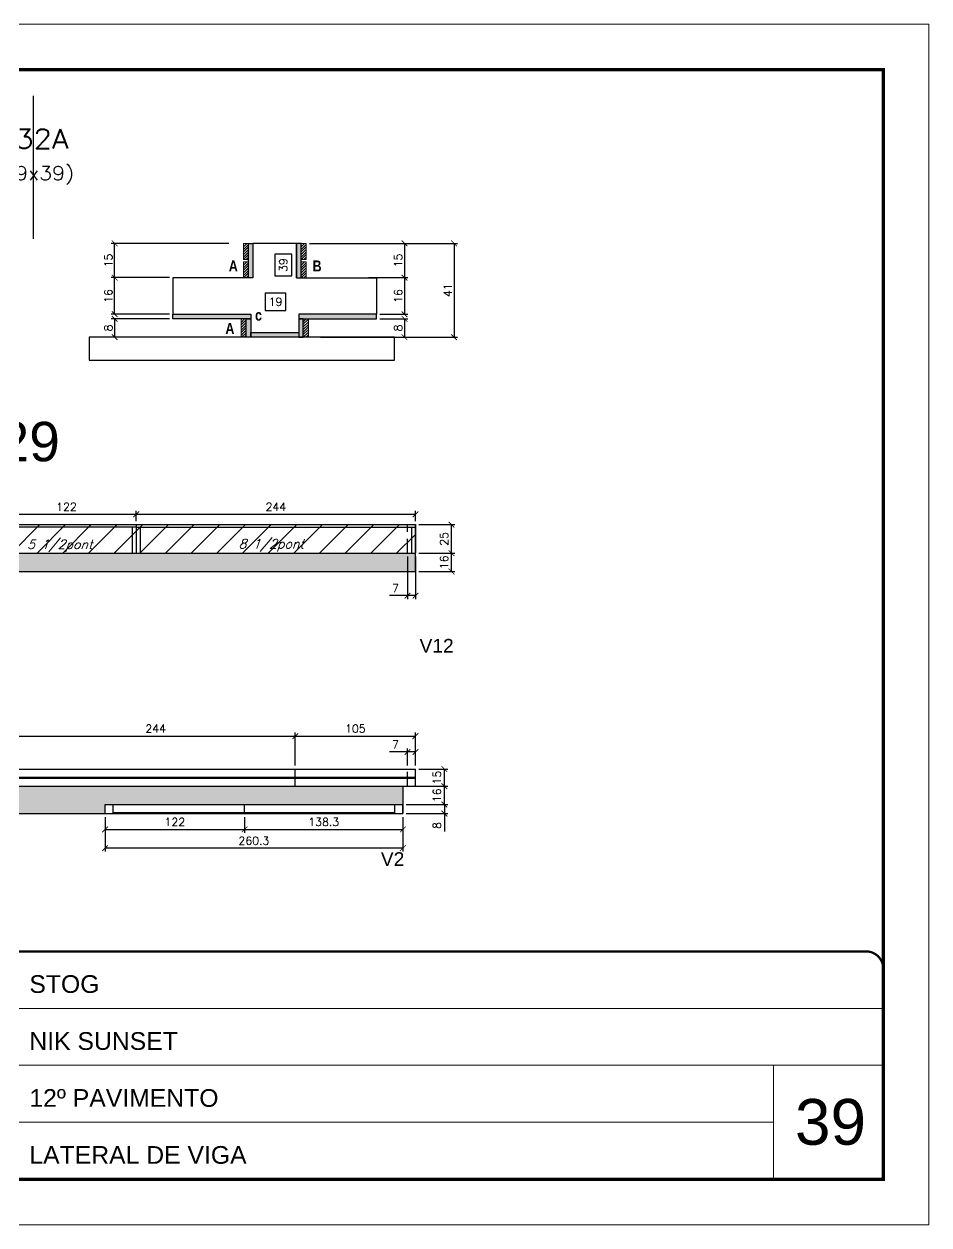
# Model space of a CAD drawing. Extents: x -10448 to -1189, y -11772 to 17235.
# Drawn here: x -6584 to -5793, y 5457 to 6507 of the extents above; entities that cross this region are included whole.
import ezdxf
from ezdxf.enums import TextEntityAlignment as Align

# ---------------------------------------------------------------- set-up
doc = ezdxf.new("R2010")
doc.units = 0
for name, pattern in [('CONTINUO', [0]), ('DASHED', [0.75, 0.5, -0.25]), ('HIDDEN', [0.375, 0.25, -0.125])]:
    doc.linetypes.add(name, pattern=pattern)
for name, color, linetype in [('5', 5, 'Continuous'), ('barrote', 251, 'Continuous'), ('COTA', 241, 'Continuous'), ('Cota Seção (2x)', 4, 'Continuous'), ('detalhes', 4, 'Continuous'), ('Painéis', 200, 'Continuous'), ('PONTALETE', 7, 'Continuous'), ('Reaproveitamento', 251, 'Continuous'), ('SARR_2.2x7', 40, 'Continuous'), ('SARR_3.5x7', 81, 'Continuous'), ('texto', 7, 'Continuous'), ('Texto de Titulo', 7, 'Continuous'), ('Texto Qtd Sarr', 242, 'Continuous')]:
    doc.layers.add(name, color=color, linetype=linetype)
for name, color, linetype, lineweight in [('CARIMBO', 255, 'Continuous', 9), ('CONCRETO', 251, 'Continuous', 25), ('Folhas', 255, 'Continuous', 9), ('Hachura', 251, 'Continuous', 9), ('Madeira', 126, 'Continuous', 18), ('SARRAFO DE PRESSAO', 251, 'DASHED', 9), ('Texto Seção', 7, 'Continuous', 15)]:
    doc.layers.add(name, color=color, linetype=linetype, lineweight=lineweight)
doc.styles.add('ARIAL', font='arial.ttf')
doc.styles.add('Romans', font='romans.shx')
doc.styles.get("Standard").update_dxf_attribs({"font": 'arial.ttf'})
doc.styles.add('TECNICA', font='techb___.ttf', dxfattribs={"height": 10})
doc.dimstyles.new('Cota Paínel', dxfattribs={"dimtxt": 7, "dimasz": 5, "dimexe": 3, "dimexo": 3, "dimgap": 3, "dimtad": 1, "dimdec": 1, "dimzin": 12, "dimdsep": 46, "dimtxsty": 'Romans', "dimblk": 'ARCHTICK', "dimcen": 0, "dimclrd": 4, "dimclre": 4, "dimclrt": 1, "dimadec": 1, "dimazin": 3, "dimtfac": 1, "dimtdec": 1, "dimtmove": 0, "dimatfit": 3, "dimldrblk": 'OBLIQUE', "dimfxl": 1, "dimtolj": 1, "dimtzin": 12, "dimarcsym": 0})
doc.dimstyles.new('Cota Seção (2x)', dxfattribs={"dimtxt": 7, "dimasz": 5, "dimexe": 3, "dimexo": 3, "dimgap": 2, "dimtad": 3, "dimdec": 1, "dimlfac": 0.5, "dimzin": 12, "dimdsep": 46, "dimtxsty": 'Romans', "dimblk": 'ARCHTICK', "dimcen": 0, "dimclrd": 4, "dimclre": 4, "dimclrt": 1, "dimadec": 1, "dimazin": 3, "dimtfac": 1, "dimtdec": 1, "dimtmove": 0, "dimatfit": 3, "dimldrblk": 'OBLIQUE', "dimfxl": 1, "dimtolj": 1, "dimtzin": 12, "dimarcsym": 0})
doc.dimstyles.new('Cota Seção interna', dxfattribs={"dimtxt": 7, "dimasz": 6, "dimexe": 0.18, "dimexo": 2, "dimgap": -4, "dimtad": 3, "dimdec": 1, "dimlfac": 0.5, "dimzin": 12, "dimdsep": 46, "dimtxsty": 'Romans', "dimblk": 'ARCHTICK', "dimcen": 0.09, "dimse1": 1, "dimse2": 1, "dimsd1": 1, "dimsd2": 1, "dimclrd": 180, "dimclre": 5, "dimclrt": 1, "dimadec": 0, "dimazin": 3, "dimtfac": 1, "dimtdec": 1, "dimtofl": 0, "dimtmove": 0, "dimatfit": 3, "dimldrblk": 'ARCHTICK', "dimfxl": 1, "dimtolj": 1, "dimtzin": 0, "dimarcsym": 0})
pattern_1 = [(45, (1913.133, 28994.1256), (-1.12253202, 1.12253202), [])]

# ---------------------------------------------------------------- blocks, each defined once
blk = doc.blocks.new('9999999999')
at = {"color": 30, "linetype": 'CONTINUO'}
for p, q in [((98564.6, 34379.6), (99584, 34379.6)), ((98564.6, 34329.8), (99488, 34329.8)), ((99584, 34329.8), (99488, 34329.8)), ((99488, 34329.8), (99488, 34230.2)), ((98564.6, 34280), (99488, 34280))]:
    blk.add_line(p, q, dxfattribs=at)
at = {"color": 30, "linetype": 'CONTINUO', "const_width": 2}
blk.add_lwpolyline([(99584, 34230.2), (99584, 34414.4, 0.414214), (99569, 34429.4), (98229, 34429.4, 0.414214), (98214, 34414.4), (98214, 34245.2, 0.414214), (98229, 34230.2), (99584, 34230.2)], format="xyb", dxfattribs=at)
at = {"layer": 'Folhas'}
blk.add_lwpolyline([(98139, 34190.2), (99624, 34190.2), (99624, 35240.2), (98139, 35240.2)], close=True, dxfattribs=at)
at = {"layer": 'Folhas', "color": 30, "const_width": 3}
blk.add_lwpolyline([(98214, 34230.2), (99584, 34230.2), (99584, 35200.2), (98214, 35200.2)], close=True, dxfattribs=at)
at = {"color": 7, "linetype": 'Continuous', "ltscale": 5, "style": 'ARIAL'}
for s, height, p in [('STOG', 15.48, (98837.7, 34393.1)), ('NIK SUNSET', 15.48, (98837.7, 34343.3)), ('12º PAVIMENTO', 15.483, (98837.7, 34293.5)), ('LATERAL DE VIGA', 15.483, (98837.7, 34243.7))]:
    blk.add_text(s, height=height, dxfattribs=at).set_placement(p)
blk = doc.blocks.new('titulo1')
at = {"layer": 'Defpoints', "color": 252, "linetype": 'HIDDEN', "ltscale": 2}
blk.add_line((0, 0), (0, 125), dxfattribs=at)
at = {"layer": 'Defpoints', "style": 'Romans', "oblique": 15}
blk.add_attdef('FOLHA', text='', height=10, dxfattribs=at).set_placement((0, 15.6), align=Align.MIDDLE_CENTER)
at = {"layer": 'Texto Qtd Sarr', "color": 3, "style": 'Romans', "oblique": 15}
for tag, height, p in [('TITULO', 17, (0, 71.4)), ('SEÇÃO', 12, (0, 41.5))]:
    blk.add_attdef(tag, text='', height=height, dxfattribs=at).set_placement(p, align=Align.MIDDLE_CENTER)
blk = doc.blocks.new('_ArchTick')
at = {"color": 0, "linetype": 'ByBlock', "const_width": 0.15}
blk.add_lwpolyline([(-0.5, -0.5), (0.5, 0.5)], dxfattribs=at)
blk = doc.blocks.new('*D1158')
at = {"layer": 'COTA', "color": 4, "lineweight": -2, "transparency": 16777216}
for p, q in [((-6334.7, 6315.3), (-6248.7, 6315.3)), ((-6251.7, 6315.3), (-6251.7, 6285.3)), ((-6283.1, 6285.3), (-6248.7, 6285.3))]:
    blk.add_line(p, q, dxfattribs=at)
at = {"layer": 'Defpoints', "color": 0, "transparency": 16777216}
for p in [(-6337.7, 6315.3), (-6286.1, 6285.3), (-6251.7, 6285.3)]:
    blk.add_point(p, dxfattribs=at)
at = {"layer": 'COTA', "color": 4, "lineweight": -2, "transparency": 16777216, "xscale": 5, "yscale": 5, "zscale": 5}
for p, rotation in [((-6251.7, 6315.3), 90), ((-6251.7, 6285.3), 270)]:
    blk.add_blockref('_ArchTick', p, dxfattribs=dict(at, rotation=rotation))
at = {"layer": 'COTA', "color": 1, "transparency": 16777216, "insert": (-6257.2, 6300.3), "char_height": 7, "attachment_point": 5, "rotation": 90, "style": 'Romans'}
blk.add_mtext('\\A1;15', dxfattribs=at)
blk = doc.blocks.new('_Oblique')
at = {"color": 0, "linetype": 'ByBlock', "lineweight": -2}
blk.add_line((-0.5, -0.5), (0.5, 0.5), dxfattribs=at)
blk = doc.blocks.new('*D1160')
at = {"layer": 'COTA', "color": 4, "lineweight": -2, "transparency": 16777216}
for p, q in [((-6283.1, 6285.3), (-6248.7, 6285.3)), ((-6251.7, 6285.3), (-6251.7, 6253.3)), ((-6273.1, 6253.3), (-6248.7, 6253.3))]:
    blk.add_line(p, q, dxfattribs=at)
at = {"layer": 'Defpoints', "color": 0, "transparency": 16777216}
for p in [(-6286.1, 6285.3), (-6276.1, 6253.3), (-6251.7, 6253.3)]:
    blk.add_point(p, dxfattribs=at)
at = {"layer": 'COTA', "color": 4, "lineweight": -2, "transparency": 16777216, "xscale": 5, "yscale": 5, "zscale": 5}
for p, rotation in [((-6251.7, 6285.3), 90), ((-6251.7, 6253.3), 270)]:
    blk.add_blockref('_ArchTick', p, dxfattribs=dict(at, rotation=rotation))
at = {"layer": 'COTA', "color": 1, "transparency": 16777216, "insert": (-6257.2, 6269.3), "char_height": 7, "attachment_point": 5, "rotation": 90, "style": 'Romans'}
blk.add_mtext('\\A1;16', dxfattribs=at)
blk = doc.blocks.new('*D1159')
at = {"layer": 'COTA', "color": 4, "lineweight": -2, "transparency": 16777216}
for p, q in [((-6334.7, 6315.3), (-6205.4, 6315.3)), ((-6208.4, 6315.3), (-6208.4, 6233.3)), ((-6325.1, 6233.3), (-6205.4, 6233.3))]:
    blk.add_line(p, q, dxfattribs=at)
at = {"layer": 'Defpoints', "color": 0, "transparency": 16777216}
for p in [(-6337.7, 6315.3), (-6328.1, 6233.3), (-6208.4, 6233.3)]:
    blk.add_point(p, dxfattribs=at)
at = {"layer": 'COTA', "color": 4, "lineweight": -2, "transparency": 16777216, "xscale": 5, "yscale": 5, "zscale": 5}
for p, rotation in [((-6208.4, 6315.3), 90), ((-6208.4, 6233.3), 270)]:
    blk.add_blockref('_ArchTick', p, dxfattribs=dict(at, rotation=rotation))
at = {"layer": 'COTA', "color": 1, "transparency": 16777216, "insert": (-6213.9, 6274.3), "char_height": 7, "attachment_point": 5, "rotation": 90, "style": 'Romans'}
blk.add_mtext('\\A1;41', dxfattribs=at)
blk = doc.blocks.new('*D1161')
at = {"layer": 'Cota Seção (2x)', "color": 180, "lineweight": -2, "transparency": 16777216}
for p, q in [((-6350.1, 6305.8), (-6365.1, 6305.8)), ((-6365.1, 6305.8), (-6365.1, 6286.8)), ((-6350.1, 6286.8), (-6350.1, 6305.8)), ((-6365.1, 6286.8), (-6350.1, 6286.8))]:
    blk.add_line(p, q, dxfattribs=at)
at = {"layer": 'Defpoints', "color": 0, "transparency": 16777216}
for p in [(-6346.1, 6315.3), (-6386.1, 6237.3), (-6346.1, 6237.3)]:
    blk.add_point(p, dxfattribs=at)
at = {"layer": 'Cota Seção (2x)', "color": 1, "transparency": 16777216, "insert": (-6357.6, 6296.3), "char_height": 7, "attachment_point": 5, "rotation": 90, "style": 'Romans'}
blk.add_mtext('\\A1;39', dxfattribs=at)
blk = doc.blocks.new('*D1162')
at = {"layer": 'Cota Seção (2x)', "color": 180, "lineweight": -2, "transparency": 16777216}
for p, q in [((-6355.4, 6271.7), (-6373.4, 6271.7)), ((-6373.4, 6271.7), (-6373.4, 6256.7)), ((-6355.4, 6256.7), (-6355.4, 6271.7)), ((-6373.4, 6256.7), (-6355.4, 6256.7))]:
    blk.add_line(p, q, dxfattribs=at)
at = {"layer": 'Defpoints', "color": 0, "transparency": 16777216}
for p in [(-6384.1, 6315.3), (-6346.1, 6315.3), (-6346.1, 6252.7)]:
    blk.add_point(p, dxfattribs=at)
at = {"layer": 'Cota Seção (2x)', "color": 1, "transparency": 16777216, "insert": (-6364.4, 6264.2), "char_height": 7, "attachment_point": 5, "style": 'Romans'}
blk.add_mtext('\\A1;19', dxfattribs=at)
blk = doc.blocks.new('*D1163')
at = {"layer": 'COTA', "color": 4, "lineweight": -2, "transparency": 16777216}
for p, q in [((-6457.1, 6285.3), (-6508, 6285.3)), ((-6505, 6253.3), (-6505, 6285.3)), ((-6457.1, 6253.3), (-6508, 6253.3))]:
    blk.add_line(p, q, dxfattribs=at)
at = {"layer": 'Defpoints', "color": 0, "transparency": 16777216}
for p in [(-6505, 6285.3), (-6454.1, 6285.3), (-6454.1, 6253.3)]:
    blk.add_point(p, dxfattribs=at)
at = {"layer": 'COTA', "color": 4, "lineweight": -2, "transparency": 16777216, "xscale": 5, "yscale": 5, "zscale": 5}
for p, rotation in [((-6505, 6285.3), 90), ((-6505, 6253.3), 270)]:
    blk.add_blockref('_ArchTick', p, dxfattribs=dict(at, rotation=rotation))
at = {"layer": 'COTA', "color": 1, "transparency": 16777216, "insert": (-6510.5, 6269.3), "char_height": 7, "attachment_point": 5, "rotation": 90, "style": 'Romans'}
blk.add_mtext('\\A1;16', dxfattribs=at)
blk = doc.blocks.new('*D1164')
at = {"layer": 'COTA', "color": 4, "lineweight": -2, "transparency": 16777216}
for p, q in [((-6405.1, 6315.3), (-6508, 6315.3)), ((-6505, 6285.3), (-6505, 6315.3)), ((-6457.1, 6285.3), (-6508, 6285.3))]:
    blk.add_line(p, q, dxfattribs=at)
at = {"layer": 'Defpoints', "color": 0, "transparency": 16777216}
for p in [(-6505, 6315.3), (-6402.1, 6315.3), (-6454.1, 6285.3)]:
    blk.add_point(p, dxfattribs=at)
at = {"layer": 'COTA', "color": 4, "lineweight": -2, "transparency": 16777216, "xscale": 5, "yscale": 5, "zscale": 5}
for p, rotation in [((-6505, 6315.3), 90), ((-6505, 6285.3), 270)]:
    blk.add_blockref('_ArchTick', p, dxfattribs=dict(at, rotation=rotation))
at = {"layer": 'COTA', "color": 1, "transparency": 16777216, "insert": (-6510.5, 6300.3), "char_height": 7, "attachment_point": 5, "rotation": 90, "style": 'Romans'}
blk.add_mtext('\\A1;15', dxfattribs=at)
blk = doc.blocks.new('*D1165')
at = {"layer": 'COTA', "color": 4, "lineweight": -2, "transparency": 16777216}
for p, q in [((-6457.1, 6249.3), (-6508, 6249.3)), ((-6505, 6249.3), (-6505, 6233.3)), ((-6457.1, 6233.3), (-6508, 6233.3))]:
    blk.add_line(p, q, dxfattribs=at)
at = {"layer": 'Defpoints', "color": 0, "transparency": 16777216}
for p in [(-6454.1, 6249.3), (-6505, 6233.3), (-6454.1, 6233.3)]:
    blk.add_point(p, dxfattribs=at)
at = {"layer": 'COTA', "color": 4, "lineweight": -2, "transparency": 16777216, "xscale": 5, "yscale": 5, "zscale": 5}
for p, rotation in [((-6505, 6249.3), 90), ((-6505, 6233.3), 270)]:
    blk.add_blockref('_ArchTick', p, dxfattribs=dict(at, rotation=rotation))
at = {"layer": 'COTA', "color": 1, "transparency": 16777216, "insert": (-6510.5, 6241.3), "char_height": 7, "attachment_point": 5, "rotation": 90, "style": 'Romans'}
blk.add_mtext('\\A1;8', dxfattribs=at)
blk = doc.blocks.new('*D1172')
at = {"layer": 'COTA', "color": 4, "linetype": 'ByBlock', "lineweight": -2, "transparency": 16777216}
for p, q in [((-6239.1, 6044.4), (-6207.6, 6044.4)), ((-6210.6, 6028.4), (-6210.6, 6044.4))]:
    blk.add_line(p, q, dxfattribs=at)
at = {"layer": 'COTA', "color": 4, "lineweight": -2, "transparency": 16777216}
blk.add_line((-6239.1, 6028.4), (-6207.6, 6028.4), dxfattribs=at)
at = {"layer": 'Defpoints', "color": 0, "linetype": 'ByBlock', "transparency": 16777216}
for p in [(-6242.1, 6044.4), (-6210.6, 6044.4), (-6242.1, 6028.4)]:
    blk.add_point(p, dxfattribs=at)
at = {"layer": 'COTA', "color": 4, "linetype": 'ByBlock', "lineweight": -2, "transparency": 16777216, "xscale": 5, "yscale": 5, "zscale": 5}
for p, rotation in [((-6210.6, 6044.4), 90), ((-6210.6, 6028.4), 270)]:
    blk.add_blockref('_ArchTick', p, dxfattribs=dict(at, rotation=rotation))
at = {"layer": 'COTA', "color": 1, "linetype": 'ByBlock', "transparency": 16777216, "insert": (-6217.1, 6036.4), "char_height": 7, "attachment_point": 5, "rotation": 90, "style": 'Romans'}
blk.add_mtext('\\A1;16', dxfattribs=at)
blk = doc.blocks.new('*D1173')
at = {"layer": 'COTA', "color": 4, "lineweight": -2, "transparency": 16777216}
for p, q in [((-6239.1, 6069.4), (-6207.6, 6069.4)), ((-6210.6, 6044.4), (-6210.6, 6069.4)), ((-6239.1, 6044.4), (-6207.6, 6044.4))]:
    blk.add_line(p, q, dxfattribs=at)
at = {"layer": 'Defpoints', "color": 0, "transparency": 16777216}
for p in [(-6242.1, 6069.4), (-6210.6, 6069.4), (-6242.1, 6044.4)]:
    blk.add_point(p, dxfattribs=at)
at = {"layer": 'COTA', "color": 4, "lineweight": -2, "transparency": 16777216, "xscale": 5, "yscale": 5, "zscale": 5}
for p, rotation in [((-6210.6, 6069.4), 90), ((-6210.6, 6044.4), 270)]:
    blk.add_blockref('_ArchTick', p, dxfattribs=dict(at, rotation=rotation))
at = {"layer": 'COTA', "color": 1, "transparency": 16777216, "insert": (-6217.1, 6056.9), "char_height": 7, "attachment_point": 5, "rotation": 90, "style": 'Romans'}
blk.add_mtext('\\A1;25', dxfattribs=at)
blk = doc.blocks.new('*D1174')
at = {"layer": 'COTA', "color": 4, "linetype": 'ByBlock', "lineweight": -2, "transparency": 16777216}
for p, q in [((-6249.1, 6041.4), (-6249.1, 6004.3)), ((-6242.1, 6041.4), (-6242.1, 6004.3)), ((-6249.1, 6007.3), (-6264.8, 6007.3)), ((-6242.1, 6007.3), (-6249.1, 6007.3))]:
    blk.add_line(p, q, dxfattribs=at)
at = {"layer": 'Defpoints', "color": 0, "linetype": 'ByBlock', "transparency": 16777216}
for p in [(-6249.1, 6044.4), (-6242.1, 6044.4), (-6249.1, 6007.3)]:
    blk.add_point(p, dxfattribs=at)
at = {"layer": 'COTA', "color": 4, "linetype": 'ByBlock', "lineweight": -2, "transparency": 16777216, "xscale": 5, "yscale": 5, "zscale": 5, "rotation": 180}
blk.add_blockref('_ArchTick', (-6249.1, 6007.3), dxfattribs=at)
at = {"layer": 'COTA', "color": 4, "linetype": 'ByBlock', "lineweight": -2, "transparency": 16777216, "xscale": 5, "yscale": 5, "zscale": 5}
blk.add_blockref('_ArchTick', (-6242.1, 6007.3), dxfattribs=at)
at = {"layer": 'COTA', "color": 1, "linetype": 'ByBlock', "transparency": 16777216, "insert": (-6259.5, 6013.8), "char_height": 7, "attachment_point": 5, "style": 'Romans'}
blk.add_mtext('\\A1;7', dxfattribs=at)
blk = doc.blocks.new('*D1179')
at = {"layer": 'COTA', "color": 4, "lineweight": -2, "transparency": 16777216}
for p, q in [((-6608.1, 6072.4), (-6608.1, 6081.4)), ((-6486.1, 6072.4), (-6486.1, 6081.4)), ((-6608.1, 6078.4), (-6486.1, 6078.4))]:
    blk.add_line(p, q, dxfattribs=at)
at = {"layer": 'Defpoints', "color": 0, "transparency": 16777216}
for p in [(-6608.1, 6069.4), (-6486.1, 6078.4), (-6486.1, 6069.4)]:
    blk.add_point(p, dxfattribs=at)
at = {"layer": 'COTA', "color": 4, "lineweight": -2, "transparency": 16777216, "xscale": 5, "yscale": 5, "zscale": 5, "rotation": 180}
blk.add_blockref('_ArchTick', (-6608.1, 6078.4), dxfattribs=at)
at = {"layer": 'COTA', "color": 4, "lineweight": -2, "transparency": 16777216, "xscale": 5, "yscale": 5, "zscale": 5}
blk.add_blockref('_ArchTick', (-6486.1, 6078.4), dxfattribs=at)
at = {"layer": 'COTA', "color": 1, "transparency": 16777216, "insert": (-6547.1, 6084.9), "char_height": 7, "attachment_point": 5, "style": 'Romans'}
blk.add_mtext('\\A1;122', dxfattribs=at)
blk = doc.blocks.new('*D1180')
at = {"layer": 'COTA', "color": 4, "lineweight": -2, "transparency": 16777216}
for p, q in [((-6486.1, 6072.4), (-6486.1, 6081.4)), ((-6242.1, 6072.4), (-6242.1, 6081.4)), ((-6486.1, 6078.4), (-6242.1, 6078.4))]:
    blk.add_line(p, q, dxfattribs=at)
at = {"layer": 'Defpoints', "color": 0, "transparency": 16777216}
for p in [(-6486.1, 6069.4), (-6242.1, 6078.4), (-6242.1, 6069.4)]:
    blk.add_point(p, dxfattribs=at)
at = {"layer": 'COTA', "color": 4, "lineweight": -2, "transparency": 16777216, "xscale": 5, "yscale": 5, "zscale": 5, "rotation": 180}
blk.add_blockref('_ArchTick', (-6486.1, 6078.4), dxfattribs=at)
at = {"layer": 'COTA', "color": 4, "lineweight": -2, "transparency": 16777216, "xscale": 5, "yscale": 5, "zscale": 5}
blk.add_blockref('_ArchTick', (-6242.1, 6078.4), dxfattribs=at)
at = {"layer": 'COTA', "color": 1, "transparency": 16777216, "insert": (-6364.1, 6084.9), "char_height": 7, "attachment_point": 5, "style": 'Romans'}
blk.add_mtext('\\A1;244', dxfattribs=at)
blk = doc.blocks.new('*D1181')
at = {"layer": 'COTA', "color": 4, "linetype": 'ByBlock', "lineweight": -2, "transparency": 16777216}
for p, q in [((-6249.1, 5870.6), (-6264.8, 5870.6)), ((-6249.1, 5858.7), (-6249.1, 5873.6)), ((-6242.1, 5870.6), (-6249.1, 5870.6)), ((-6242.1, 5858.7), (-6242.1, 5873.6))]:
    blk.add_line(p, q, dxfattribs=at)
at = {"layer": 'Defpoints', "color": 0, "linetype": 'ByBlock', "transparency": 16777216}
for p in [(-6249.1, 5870.6), (-6249.1, 5855.7), (-6242.1, 5855.7)]:
    blk.add_point(p, dxfattribs=at)
at = {"layer": 'COTA', "color": 4, "linetype": 'ByBlock', "lineweight": -2, "transparency": 16777216, "xscale": 5, "yscale": 5, "zscale": 5, "rotation": 180}
blk.add_blockref('_ArchTick', (-6249.1, 5870.6), dxfattribs=at)
at = {"layer": 'COTA', "color": 4, "linetype": 'ByBlock', "lineweight": -2, "transparency": 16777216, "xscale": 5, "yscale": 5, "zscale": 5}
blk.add_blockref('_ArchTick', (-6242.1, 5870.6), dxfattribs=at)
at = {"layer": 'COTA', "color": 1, "linetype": 'ByBlock', "transparency": 16777216, "insert": (-6259.5, 5877.1), "char_height": 7, "attachment_point": 5, "style": 'Romans'}
blk.add_mtext('\\A1;7', dxfattribs=at)
blk = doc.blocks.new('*D1185')
at = {"layer": 'COTA', "color": 4, "linetype": 'ByBlock', "lineweight": -2, "transparency": 16777216}
for p, q in [((-6591.1, 5858.7), (-6591.1, 5887.5)), ((-6591.1, 5884.5), (-6347.1, 5884.5)), ((-6347.1, 5858.7), (-6347.1, 5887.5))]:
    blk.add_line(p, q, dxfattribs=at)
at = {"layer": 'Defpoints', "color": 0, "linetype": 'ByBlock', "transparency": 16777216}
for p in [(-6347.1, 5884.5), (-6591.1, 5855.7), (-6347.1, 5855.7)]:
    blk.add_point(p, dxfattribs=at)
at = {"layer": 'COTA', "color": 4, "linetype": 'ByBlock', "lineweight": -2, "transparency": 16777216, "xscale": 5, "yscale": 5, "zscale": 5, "rotation": 180}
blk.add_blockref('_ArchTick', (-6591.1, 5884.5), dxfattribs=at)
at = {"layer": 'COTA', "color": 4, "linetype": 'ByBlock', "lineweight": -2, "transparency": 16777216, "xscale": 5, "yscale": 5, "zscale": 5}
blk.add_blockref('_ArchTick', (-6347.1, 5884.5), dxfattribs=at)
at = {"layer": 'COTA', "color": 1, "linetype": 'ByBlock', "transparency": 16777216, "insert": (-6469.1, 5891), "char_height": 7, "attachment_point": 5, "style": 'Romans'}
blk.add_mtext('\\A1;244', dxfattribs=at)
blk = doc.blocks.new('*D1186')
at = {"layer": 'COTA', "color": 4, "linetype": 'ByBlock', "lineweight": -2, "transparency": 16777216}
for p, q in [((-6347.1, 5858.7), (-6347.1, 5887.5)), ((-6347.1, 5884.5), (-6242.1, 5884.5)), ((-6242.1, 5858.7), (-6242.1, 5887.5))]:
    blk.add_line(p, q, dxfattribs=at)
at = {"layer": 'Defpoints', "color": 0, "linetype": 'ByBlock', "transparency": 16777216}
for p in [(-6242.1, 5884.5), (-6347.1, 5855.7), (-6242.1, 5855.7)]:
    blk.add_point(p, dxfattribs=at)
at = {"layer": 'COTA', "color": 4, "linetype": 'ByBlock', "lineweight": -2, "transparency": 16777216, "xscale": 5, "yscale": 5, "zscale": 5, "rotation": 180}
blk.add_blockref('_ArchTick', (-6347.1, 5884.5), dxfattribs=at)
at = {"layer": 'COTA', "color": 4, "linetype": 'ByBlock', "lineweight": -2, "transparency": 16777216, "xscale": 5, "yscale": 5, "zscale": 5}
blk.add_blockref('_ArchTick', (-6242.1, 5884.5), dxfattribs=at)
at = {"layer": 'COTA', "color": 1, "linetype": 'ByBlock', "transparency": 16777216, "insert": (-6294.6, 5891), "char_height": 7, "attachment_point": 5, "style": 'Romans'}
blk.add_mtext('\\A1;105', dxfattribs=at)
blk = doc.blocks.new('*D1187')
at = {"layer": 'COTA', "color": 4, "lineweight": -2, "transparency": 16777216}
for p, q in [((-6239.1, 5855.7), (-6213.8, 5855.7)), ((-6216.8, 5840.7), (-6216.8, 5855.7)), ((-6250.1, 5840.7), (-6213.8, 5840.7))]:
    blk.add_line(p, q, dxfattribs=at)
at = {"layer": 'Defpoints', "color": 0, "transparency": 16777216}
for p in [(-6242.1, 5855.7), (-6216.8, 5855.7), (-6253.1, 5840.7)]:
    blk.add_point(p, dxfattribs=at)
at = {"layer": 'COTA', "color": 4, "lineweight": -2, "transparency": 16777216, "xscale": 5, "yscale": 5, "zscale": 5}
for p, rotation in [((-6216.8, 5855.7), 90), ((-6216.8, 5840.7), 270)]:
    blk.add_blockref('_ArchTick', p, dxfattribs=dict(at, rotation=rotation))
at = {"layer": 'COTA', "color": 1, "transparency": 16777216, "insert": (-6223.3, 5848.2), "char_height": 7, "attachment_point": 5, "rotation": 90, "style": 'Romans'}
blk.add_mtext('\\A1;15', dxfattribs=at)
blk = doc.blocks.new('*D1188')
at = {"layer": 'COTA', "color": 4, "linetype": 'ByBlock', "lineweight": -2, "transparency": 16777216}
for p, q in [((-6250.1, 5840.7), (-6213.8, 5840.7)), ((-6216.8, 5824.7), (-6216.8, 5840.7)), ((-6250.1, 5824.7), (-6213.8, 5824.7))]:
    blk.add_line(p, q, dxfattribs=at)
at = {"layer": 'Defpoints', "color": 0, "linetype": 'ByBlock', "transparency": 16777216}
for p in [(-6253.1, 5840.7), (-6216.8, 5840.7), (-6253.1, 5824.7)]:
    blk.add_point(p, dxfattribs=at)
at = {"layer": 'COTA', "color": 4, "linetype": 'ByBlock', "lineweight": -2, "transparency": 16777216, "xscale": 5, "yscale": 5, "zscale": 5}
for p, rotation in [((-6216.8, 5840.7), 90), ((-6216.8, 5824.7), 270)]:
    blk.add_blockref('_ArchTick', p, dxfattribs=dict(at, rotation=rotation))
at = {"layer": 'COTA', "color": 1, "linetype": 'ByBlock', "transparency": 16777216, "insert": (-6223.3, 5832.7), "char_height": 7, "attachment_point": 5, "rotation": 90, "style": 'Romans'}
blk.add_mtext('\\A1;16', dxfattribs=at)
blk = doc.blocks.new('*D1189')
at = {"layer": 'COTA', "color": 4, "lineweight": -2, "transparency": 16777216}
for p, q in [((-6273.1, 6249.3), (-6248.7, 6249.3)), ((-6251.7, 6249.3), (-6251.7, 6233.3)), ((-6273.1, 6233.3), (-6248.7, 6233.3))]:
    blk.add_line(p, q, dxfattribs=at)
at = {"layer": 'Defpoints', "color": 0, "transparency": 16777216}
for p in [(-6276.1, 6249.3), (-6276.1, 6233.3), (-6251.7, 6233.3)]:
    blk.add_point(p, dxfattribs=at)
at = {"layer": 'COTA', "color": 4, "lineweight": -2, "transparency": 16777216, "xscale": 5, "yscale": 5, "zscale": 5}
for p, rotation in [((-6251.7, 6249.3), 90), ((-6251.7, 6233.3), 270)]:
    blk.add_blockref('_ArchTick', p, dxfattribs=dict(at, rotation=rotation))
at = {"layer": 'COTA', "color": 1, "transparency": 16777216, "insert": (-6257.2, 6241.3), "char_height": 7, "attachment_point": 5, "rotation": 90, "style": 'Romans'}
blk.add_mtext('\\A1;8', dxfattribs=at)
blk = doc.blocks.new('*D1190')
at = {"layer": 'COTA', "color": 4, "lineweight": -2, "transparency": 16777216}
for p, q in [((-6250.1, 5824.7), (-6213.8, 5824.7)), ((-6216.8, 5824.7), (-6216.8, 5816.7)), ((-6250.1, 5816.7), (-6213.8, 5816.7)), ((-6216.8, 5816.7), (-6216.8, 5801))]:
    blk.add_line(p, q, dxfattribs=at)
at = {"layer": 'Defpoints', "color": 0, "transparency": 16777216}
for p in [(-6253.1, 5824.7), (-6253.1, 5816.7), (-6216.8, 5816.7)]:
    blk.add_point(p, dxfattribs=at)
at = {"layer": 'COTA', "color": 4, "lineweight": -2, "transparency": 16777216, "xscale": 5, "yscale": 5, "zscale": 5}
for p, rotation in [((-6216.8, 5824.7), 90), ((-6216.8, 5816.7), 270)]:
    blk.add_blockref('_ArchTick', p, dxfattribs=dict(at, rotation=rotation))
at = {"layer": 'COTA', "color": 1, "transparency": 16777216, "insert": (-6223.3, 5806.4), "char_height": 7, "attachment_point": 5, "rotation": 90, "style": 'Romans'}
blk.add_mtext('\\A1;8', dxfattribs=at)
blk = doc.blocks.new('*D1191')
at = {"layer": 'COTA', "color": 4, "lineweight": -2, "transparency": 16777216}
for p, q in [((-6513.4, 5813.7), (-6513.4, 5799.9)), ((-6391.4, 5813.7), (-6391.4, 5799.9)), ((-6513.4, 5802.9), (-6391.4, 5802.9))]:
    blk.add_line(p, q, dxfattribs=at)
at = {"layer": 'Defpoints', "color": 0, "transparency": 16777216}
for p in [(-6513.4, 5816.7), (-6391.4, 5816.7), (-6391.4, 5802.9)]:
    blk.add_point(p, dxfattribs=at)
at = {"layer": 'COTA', "color": 4, "lineweight": -2, "transparency": 16777216, "xscale": 5, "yscale": 5, "zscale": 5, "rotation": 180}
blk.add_blockref('_ArchTick', (-6513.4, 5802.9), dxfattribs=at)
at = {"layer": 'COTA', "color": 4, "lineweight": -2, "transparency": 16777216, "xscale": 5, "yscale": 5, "zscale": 5}
blk.add_blockref('_ArchTick', (-6391.4, 5802.9), dxfattribs=at)
at = {"layer": 'COTA', "color": 1, "transparency": 16777216, "insert": (-6452.4, 5809.4), "char_height": 7, "attachment_point": 5, "style": 'Romans'}
blk.add_mtext('\\A1;122', dxfattribs=at)
blk = doc.blocks.new('*D1192')
at = {"layer": 'COTA', "color": 4, "lineweight": -2, "transparency": 16777216}
for p, q in [((-6391.4, 5813.7), (-6391.4, 5799.9)), ((-6253.1, 5813.7), (-6253.1, 5799.9)), ((-6391.4, 5802.9), (-6253.1, 5802.9))]:
    blk.add_line(p, q, dxfattribs=at)
at = {"layer": 'Defpoints', "color": 0, "transparency": 16777216}
for p in [(-6391.4, 5816.7), (-6253.1, 5816.7), (-6253.1, 5802.9)]:
    blk.add_point(p, dxfattribs=at)
at = {"layer": 'COTA', "color": 4, "lineweight": -2, "transparency": 16777216, "xscale": 5, "yscale": 5, "zscale": 5, "rotation": 180}
blk.add_blockref('_ArchTick', (-6391.4, 5802.9), dxfattribs=at)
at = {"layer": 'COTA', "color": 4, "lineweight": -2, "transparency": 16777216, "xscale": 5, "yscale": 5, "zscale": 5}
blk.add_blockref('_ArchTick', (-6253.1, 5802.9), dxfattribs=at)
at = {"layer": 'COTA', "color": 1, "transparency": 16777216, "insert": (-6322.3, 5809.4), "char_height": 7, "attachment_point": 5, "style": 'Romans'}
blk.add_mtext('\\A1;138.3', dxfattribs=at)
blk = doc.blocks.new('*D1193')
at = {"layer": 'COTA', "color": 4, "lineweight": -2, "transparency": 16777216}
for p, q in [((-6513.4, 5813.7), (-6513.4, 5783.5)), ((-6253.1, 5813.7), (-6253.1, 5783.5)), ((-6253.1, 5786.5), (-6513.4, 5786.5))]:
    blk.add_line(p, q, dxfattribs=at)
at = {"layer": 'Defpoints', "color": 0, "transparency": 16777216}
for p in [(-6513.4, 5816.7), (-6253.1, 5816.7), (-6513.4, 5786.5)]:
    blk.add_point(p, dxfattribs=at)
at = {"layer": 'COTA', "color": 4, "lineweight": -2, "transparency": 16777216, "xscale": 5, "yscale": 5, "zscale": 5, "rotation": 180}
blk.add_blockref('_ArchTick', (-6513.4, 5786.5), dxfattribs=at)
at = {"layer": 'COTA', "color": 4, "lineweight": -2, "transparency": 16777216, "xscale": 5, "yscale": 5, "zscale": 5}
blk.add_blockref('_ArchTick', (-6253.1, 5786.5), dxfattribs=at)
at = {"layer": 'COTA', "color": 1, "transparency": 16777216, "insert": (-6383.3, 5793), "char_height": 7, "attachment_point": 5, "style": 'Romans'}
blk.add_mtext('\\A1;260.3', dxfattribs=at)

msp = doc.modelspace()

# ---------------------------------------------------------------- hatches: boundary and pattern name
at = {"layer": 'COTA', "linetype": 'ByBlock'}
h = msp.add_hatch(dxfattribs=at)
h.set_pattern_fill('AR-CONC', color=256, scale=0.03)
h.paths.add_polyline_path([(-6791.24, 6036.42), (-6791.24, 6028.42), (-6242.14, 6028.42), (-6242.14, 6044.42), (-6766.04, 6044.42), (-6766.04, 6054.42), (-7068.14, 6054.42), (-7068.14, 6036.42)])
h = msp.add_hatch(dxfattribs=at)
h.set_pattern_fill('AR-CONC', color=256, scale=0.03)
h.paths.add_polyline_path([(-6513.44, 5816.69), (-6513.44, 5824.69), (-6253.14, 5824.69), (-6253.14, 5840.69), (-7079.14, 5840.69), (-7079.14, 5816.69)])
at = {"layer": 'Hachura'}
h = msp.add_hatch(dxfattribs=at)
h.set_pattern_fill('ANSI31', color=256, scale=0.5, style=0)
h.set_pattern_definition([(45, (1915.133, 29060.1256), (-1.12253202, 1.12253202), [])])
h.paths.add_polyline_path([(-6388.11, 6315.26), (-6392.51, 6315.26), (-6392.51, 6301.26), (-6388.11, 6301.26)])
h = msp.add_hatch(color=256, dxfattribs=at)
h.dxf.hatch_style = 1
h.paths.add_polyline_path([(-6388.11, 6285.26), (-6384.11, 6285.26), (-6384.11, 6315.26), (-6388.11, 6315.26)])
h = msp.add_hatch(color=256, dxfattribs=at)
h.dxf.hatch_style = 1
h.paths.add_polyline_path([(-6346.11, 6285.26), (-6342.11, 6285.26), (-6342.11, 6315.26), (-6346.11, 6315.26)])
h = msp.add_hatch(dxfattribs=at)
h.set_pattern_fill('ANSI31', color=256, scale=0.5, style=0)
h.set_pattern_definition([(45, (1965.533, 29060.1256), (-1.12253202, 1.12253202), [])])
h.paths.add_polyline_path([(-6337.71, 6315.26), (-6342.11, 6315.26), (-6342.11, 6301.26), (-6337.71, 6301.26)])
h = msp.add_hatch(dxfattribs=at)
h.set_pattern_fill('ANSI31', color=256, scale=0.5, style=0)
h.set_pattern_definition([(45, (1915.133, 29044.1256), (-1.12253202, 1.12253202), [])])
h.paths.add_polyline_path([(-6388.11, 6299.26), (-6392.51, 6299.26), (-6392.51, 6285.26), (-6388.11, 6285.26)])
h = msp.add_hatch(dxfattribs=at)
h.set_pattern_fill('ANSI31', color=256, scale=0.5, style=0)
h.set_pattern_definition([(45, (1965.533, 29044.1256), (-1.12253202, 1.12253202), [])])
h.paths.add_polyline_path([(-6337.71, 6299.26), (-6342.11, 6299.26), (-6342.11, 6285.26), (-6337.71, 6285.26)])
h = msp.add_hatch(color=256, dxfattribs=at)
h.dxf.hatch_style = 1
h.paths.add_polyline_path([(-6454.11, 6249.26), (-6454.11, 6253.26), (-6386.11, 6253.26), (-6386.11, 6249.26)])
h = msp.add_hatch(dxfattribs=at)
h.set_pattern_fill('ANSI31', color=256, scale=0.5, style=0)
h.set_pattern_definition(pattern_1)
h.paths.add_polyline_path([(-6390.11, 6249.26), (-6394.51, 6249.26), (-6394.51, 6233.26), (-6390.11, 6233.26)])
h = msp.add_hatch(color=256, dxfattribs=at)
h.dxf.hatch_style = 1
h.paths.add_polyline_path([(-6390.11, 6233.26), (-6386.11, 6233.26), (-6386.11, 6249.26), (-6390.11, 6249.26)])
h = msp.add_hatch(color=256, dxfattribs=at)
h.dxf.hatch_style = 1
h.paths.add_polyline_path([(-6276.11, 6249.26), (-6276.11, 6253.26), (-6344.11, 6253.26), (-6344.11, 6249.26)])
h = msp.add_hatch(color=256, dxfattribs=at)
h.dxf.hatch_style = 1
h.paths.add_polyline_path([(-6344.11, 6233.26), (-6340.11, 6233.26), (-6340.11, 6249.26), (-6344.11, 6249.26)])
h = msp.add_hatch(dxfattribs=at)
h.set_pattern_fill('ANSI31', color=256, scale=0.5, style=0)
h.set_pattern_definition(pattern_1)
h.paths.add_polyline_path([(-6340.11, 6249.26), (-6335.71, 6249.26), (-6335.71, 6233.26), (-6340.11, 6233.26)])
h = msp.add_hatch(color=256, dxfattribs=at)
h.dxf.hatch_style = 1
h.paths.add_polyline_path([(-6386.11, 6233.26), (-6386.11, 6237.26), (-6344.11, 6237.26), (-6344.11, 6233.26)])
at = {"layer": 'Reaproveitamento'}
h = msp.add_hatch(dxfattribs=at)
h.set_pattern_fill('ANSI31', color=256, scale=5)
h.paths.add_polyline_path([(-6486.14, 6044.42), (-6486.14, 6069.42), (-6608.14, 6069.42), (-6608.14, 6044.42)])
h = msp.add_hatch(dxfattribs=at)
h.set_pattern_fill('ANSI31', color=256, scale=5)
h.paths.add_polyline_path([(-6486.14, 6069.42), (-6486.14, 6044.42), (-6242.14, 6044.42), (-6242.14, 6069.42)])

# ---------------------------------------------------------------- linework, layer by layer
at = {"layer": 'barrote'}
msp.add_lwpolyline([(-6527.29, 6213.26), (-6260.38, 6213.26), (-6260.38, 6233.26), (-6527.29, 6233.26)], close=True, dxfattribs=at)
at = {"layer": 'CONCRETO'}
for points in [[(-6384.11, 6315.26), (-6384.11, 6285.26), (-6454.11, 6285.26), (-6454.11, 6253.26), (-6454.11, 6253.26), (-6454.11, 6253.26), (-6386.11, 6253.26)], [(-6346.11, 6285.26), (-6346.11, 6307.26), (-6346.11, 6315.26), (-6384.11, 6315.26)], [(-6346.11, 6315.26), (-6346.11, 6285.26), (-6276.11, 6285.26), (-6276.11, 6253.26), (-6276.11, 6253.26), (-6276.11, 6253.26), (-6344.11, 6253.26)]]:
    msp.add_lwpolyline(points, dxfattribs=at)
at = {"layer": 'COTA', "linetype": 'ByBlock'}
for p, q in [((-6242.14, 6028.42), (-6242.14, 6044.42)), ((-6791.24, 6028.42), (-6242.14, 6028.42)), ((-6253.14, 5840.69), (-6253.14, 5816.69)), ((-7079.14, 5816.69), (-6513.44, 5816.69))]:
    msp.add_line(p, q, dxfattribs=at)
at = {"layer": 'Madeira'}
for points in [[(-6388.11, 6315.26), (-6392.51, 6315.26), (-6392.51, 6301.26), (-6388.11, 6301.26)], [(-6337.71, 6315.26), (-6342.11, 6315.26), (-6342.11, 6301.26), (-6337.71, 6301.26)], [(-6388.11, 6299.26), (-6392.51, 6299.26), (-6392.51, 6285.26), (-6388.11, 6285.26)], [(-6337.71, 6299.26), (-6342.11, 6299.26), (-6342.11, 6285.26), (-6337.71, 6285.26)], [(-6390.11, 6249.26), (-6394.51, 6249.26), (-6394.51, 6233.26), (-6390.11, 6233.26)], [(-6340.11, 6249.26), (-6335.71, 6249.26), (-6335.71, 6233.26), (-6340.11, 6233.26)]]:
    msp.add_lwpolyline(points, close=True, dxfattribs=at)
at = {"layer": 'Painéis', "linetype": 'ByBlock'}
for p, q in [((-6766.04, 6069.42), (-6242.14, 6069.42)), ((-6242.14, 6044.42), (-6242.14, 6069.42)), ((-6766.04, 6044.42), (-6242.14, 6044.42)), ((-7079.14, 5855.69), (-6242.14, 5855.69)), ((-6347.14, 5840.69), (-6347.14, 5855.69)), ((-6242.14, 5840.69), (-6242.14, 5855.69)), ((-7079.14, 5840.69), (-6242.14, 5840.69)), ((-6513.44, 5824.69), (-6253.14, 5824.69)), ((-6513.44, 5816.69), (-6513.44, 5824.69)), ((-6391.44, 5816.69), (-6391.44, 5824.69)), ((-6253.14, 5816.69), (-6253.14, 5824.69)), ((-6513.44, 5816.69), (-6253.14, 5816.69))]:
    msp.add_line(p, q, dxfattribs=at)
at = {"layer": 'Painéis'}
msp.add_line((-6486.14, 6069.42), (-6486.14, 6044.42), dxfattribs=at)
for points in [[(-6388.11, 6315.26), (-6384.11, 6315.26), (-6384.11, 6285.26), (-6388.11, 6285.26)], [(-6342.11, 6315.26), (-6346.11, 6315.26), (-6346.11, 6285.26), (-6342.11, 6285.26)], [(-6454.11, 6249.26), (-6454.11, 6253.26), (-6386.11, 6253.26), (-6386.11, 6249.26)], [(-6390.11, 6249.26), (-6386.11, 6249.26), (-6386.11, 6233.26), (-6390.11, 6233.26)], [(-6276.11, 6249.26), (-6276.11, 6253.26), (-6344.11, 6253.26), (-6344.11, 6249.26)], [(-6340.11, 6249.26), (-6344.11, 6249.26), (-6344.11, 6233.26), (-6340.11, 6233.26)], [(-6386.11, 6233.26), (-6386.11, 6237.26), (-6344.11, 6237.26), (-6344.11, 6233.26)]]:
    msp.add_lwpolyline(points, close=True, dxfattribs=at)
at = {"layer": 'SARR_2.2x7', "linetype": 'HIDDEN', "ltscale": 50}
for p, q in [((-6249.14, 6044.42), (-6249.14, 6069.42)), ((-6249.14, 5840.69), (-6249.14, 5855.69))]:
    msp.add_line(p, q, dxfattribs=at)
at = {"layer": 'SARR_2.2x7', "linetype": 'Continuous'}
for p, q in [((-6486.14, 6067.22), (-6608.14, 6067.22)), ((-6486.14, 6067.22), (-6242.14, 6067.22)), ((-6591.14, 5848.69), (-6347.14, 5848.69)), ((-6347.14, 5848.69), (-6242.14, 5848.69)), ((-6591.14, 5847.69), (-6347.14, 5847.69)), ((-6347.14, 5847.69), (-6242.14, 5847.69)), ((-6506.44, 5816.69), (-6506.44, 5824.69)), ((-6506.44, 5817.69), (-6391.44, 5817.69)), ((-6391.44, 5817.69), (-6260.14, 5817.69)), ((-6260.14, 5816.69), (-6260.14, 5824.69))]:
    msp.add_line(p, q, dxfattribs=at)
at = {"layer": 'SARR_3.5x7'}
for p, q in [((-6242.14, 6069.42), (-6242.14, 6044.42)), ((-6489.64, 6067.22), (-6489.64, 6044.42)), ((-6482.64, 6067.22), (-6482.64, 6044.42)), ((-6245.64, 6067.22), (-6245.64, 6044.42))]:
    msp.add_line(p, q, dxfattribs=at)

# ---------------------------------------------------------------- block references
at = {"layer": 'SARRAFO DE PRESSAO', "color": 6, "linetype": 'ByBlock'}
msp.add_blockref('9999999999', (-105417.26, -28733.15), dxfattribs=at)
at = {"layer": 'Texto Seção'}
ref = msp.add_blockref('titulo1', (-6575.82, 6319.16), dxfattribs=dict(at, xscale=-1))
ref.add_attrib('TITULO', 'V32A', dxfattribs={"layer": 'Texto de Titulo', "color": 7, "height": 17, "style": 'Romans', "width": 1.1}).set_placement((-6575.82, 6406.66), align=Align.MIDDLE_CENTER)
ref.add_attrib('SEÇÃO', '(19x39)', dxfattribs={"layer": 'Texto de Titulo', "color": 7, "height": 12, "style": 'Romans', "width": 1.1}).set_placement((-6575.82, 6376.66), align=Align.MIDDLE_CENTER)

# ---------------------------------------------------------------- texts
at = {"layer": '5', "linetype": 'Continuous'}
for s, p in [('V12', (-6238.51, 5957.45)), ('V2', (-6272.35, 5770.98))]:
    msp.add_text(s, height=12, rotation=0.00004, dxfattribs=at).set_placement(p)
at = {"layer": 'CARIMBO', "style": 'ARIAL'}
msp.add_text('39', height=40, dxfattribs=at).set_placement((-5910.42, 5527.2))
at = {"layer": 'detalhes', "style": 'TECNICA'}
for s, p in [('A', (-6405.28, 6290.71)), ('B', (-6332.07, 6290.71)), ('c', (-6382.34, 6247.76)), ('A', (-6408.25, 6236.07))]:
    msp.add_text(s, height=9.6, rotation=360, dxfattribs=at).set_placement(p)
at = {"layer": 'PONTALETE', "linetype": 'Continuous'}
msp.add_text('REAP. V29', height=34.458, dxfattribs=at).set_placement((-6796.35, 6124.78))
at = {"layer": 'texto', "color": 2, "char_height": 8, "attachment_point": 5, "style": 'Romans'}
for s, insert in [('{\\Q19;\\C256;5 1/2pont}', (-6552.97, 6050.88)), ('{\\Q19;\\C256;8 1/2pont}', (-6368.15, 6051.27))]:
    msp.add_mtext(s, dxfattribs=dict(at, insert=insert))

# ---------------------------------------------------------------- dimensions: what is measured, and where the dimension line sits
at = {"layer": 'COTA'}
for base, p1, p2, dimstyle, picture, middle in [((-6505.01, 6315.26), (-6454.11, 6285.26), (-6402.11, 6315.26), 'Cota Seção (2x)', '*D1164', (-6510.51, 6300.26)), ((-6251.65, 6285.26), (-6337.71, 6315.26), (-6286.11, 6285.26), 'Cota Seção (2x)', '*D1158', (-6257.15, 6300.26)), ((-6505.01, 6285.26), (-6454.11, 6253.26), (-6454.11, 6285.26), 'Cota Seção (2x)', '*D1163', (-6510.51, 6269.26)), ((-6251.65, 6253.26), (-6286.11, 6285.26), (-6276.11, 6253.26), 'Cota Seção (2x)', '*D1160', (-6257.15, 6269.26)), ((-6216.76, 5816.69), (-6253.14, 5824.69), (-6253.14, 5816.69), 'Cota Paínel', '*D1190', (-6223.26, 5806.35))]:
    dim = msp.add_linear_dim(base=base, p1=p1, p2=p2, angle=90, dimstyle=dimstyle, dxfattribs=at)
    dim.commit()
    dim.dimension.update_dxf_attribs({"geometry": picture, "text_midpoint": middle})
for base, p1, p2, dimstyle, picture, middle in [((-6208.42, 6233.26), (-6337.71, 6315.26), (-6328.11, 6233.26), 'Cota Seção (2x)', '*D1159', (-6208.42, 6274.26)), ((-6505.01, 6233.26), (-6454.11, 6249.26), (-6454.11, 6233.26), 'Cota Seção (2x)', '*D1165', (-6505.01, 6241.26)), ((-6251.65, 6233.26), (-6276.11, 6249.26), (-6276.11, 6233.26), 'Cota Seção (2x)', '*D1189', (-6251.65, 6241.26)), ((-6210.56, 6069.42), (-6242.14, 6044.42), (-6242.14, 6069.42), 'Cota Paínel', '*D1173', (-6210.56, 6056.92)), ((-6216.76, 5855.69), (-6253.14, 5840.69), (-6242.14, 5855.69), 'Cota Paínel', '*D1187', (-6216.76, 5848.19))]:
    dim = msp.add_linear_dim(base=base, p1=p1, p2=p2, angle=90, dimstyle=dimstyle, dxfattribs=at)
    dim.commit()
    dim.dimension.update_dxf_attribs({"geometry": picture, "text_midpoint": middle, "dimtype": 160})
for base, p1, p2, picture, middle in [((-6486.14, 6078.39), (-6608.14, 6069.42), (-6486.14, 6069.42), '*D1179', (-6547.14, 6084.89)), ((-6391.44, 5802.93), (-6513.44, 5816.69), (-6391.44, 5816.69), '*D1191', (-6452.44, 5809.43)), ((-6513.44, 5786.53), (-6253.14, 5816.69), (-6513.44, 5816.69), '*D1193', (-6383.29, 5793.03))]:
    dim = msp.add_linear_dim(base=base, p1=p1, p2=p2, dimstyle='Cota Paínel', dxfattribs=at)
    dim.commit()
    dim.dimension.update_dxf_attribs({"geometry": picture, "text_midpoint": middle})
for base, p1, p2, picture, middle in [((-6242.14, 6078.39), (-6486.14, 6069.42), (-6242.14, 6069.42), '*D1180', (-6364.14, 6084.89)), ((-6253.14, 5802.93), (-6391.44, 5816.69), (-6253.14, 5816.69), '*D1192', (-6322.29, 5809.43))]:
    dim = msp.add_linear_dim(base=base, p1=p1, p2=p2, dimstyle='Cota Paínel', override={"dimtmove": 1}, dxfattribs=at)
    dim.commit()
    dim.dimension.update_dxf_attribs({"geometry": picture, "text_midpoint": middle})
at = {"layer": 'COTA', "linetype": 'ByBlock'}
for base, p1, p2, picture, middle in [((-6249.14, 6007.32), (-6242.14, 6044.42), (-6249.14, 6044.42), '*D1174', (-6259.48, 6013.82)), ((-6347.14, 5884.53), (-6591.14, 5855.69), (-6347.14, 5855.69), '*D1185', (-6469.14, 5891.03)), ((-6242.14, 5884.53), (-6347.14, 5855.69), (-6242.14, 5855.69), '*D1186', (-6294.64, 5891.03)), ((-6249.14, 5870.56), (-6242.14, 5855.69), (-6249.14, 5855.69), '*D1181', (-6259.48, 5877.06))]:
    dim = msp.add_linear_dim(base=base, p1=p1, p2=p2, dimstyle='Cota Paínel', dxfattribs=at)
    dim.commit()
    dim.dimension.update_dxf_attribs({"geometry": picture, "text_midpoint": middle})
for base, p1, p2, picture, middle in [((-6210.56, 6044.42), (-6242.14, 6028.42), (-6242.14, 6044.42), '*D1172', (-6210.56, 6036.42)), ((-6216.76, 5840.69), (-6253.14, 5824.69), (-6253.14, 5840.69), '*D1188', (-6216.76, 5832.69))]:
    dim = msp.add_linear_dim(base=base, p1=p1, p2=p2, angle=90, dimstyle='Cota Paínel', dxfattribs=at)
    dim.commit()
    dim.dimension.update_dxf_attribs({"geometry": picture, "text_midpoint": middle, "dimtype": 160})
at = {"layer": 'Cota Seção (2x)'}
dim = msp.add_linear_dim(base=(-6346.11, 6237.26), p1=(-6346.11, 6315.26), p2=(-6386.11, 6237.26), angle=90, dimstyle='Cota Seção interna', dxfattribs=at)
dim.commit()
dim.dimension.update_dxf_attribs({"geometry": '*D1161', "text_midpoint": (-6346.11, 6296.26), "dimtype": 160})
dim = msp.add_linear_dim(base=(-6346.11, 6252.68), p1=(-6384.11, 6315.26), p2=(-6346.11, 6315.26), dimstyle='Cota Seção interna', dxfattribs=at)
dim.commit()
dim.dimension.update_dxf_attribs({"geometry": '*D1162', "text_midpoint": (-6364.45, 6252.68), "dimtype": 160})

doc.saveas('drawing.dxf')
